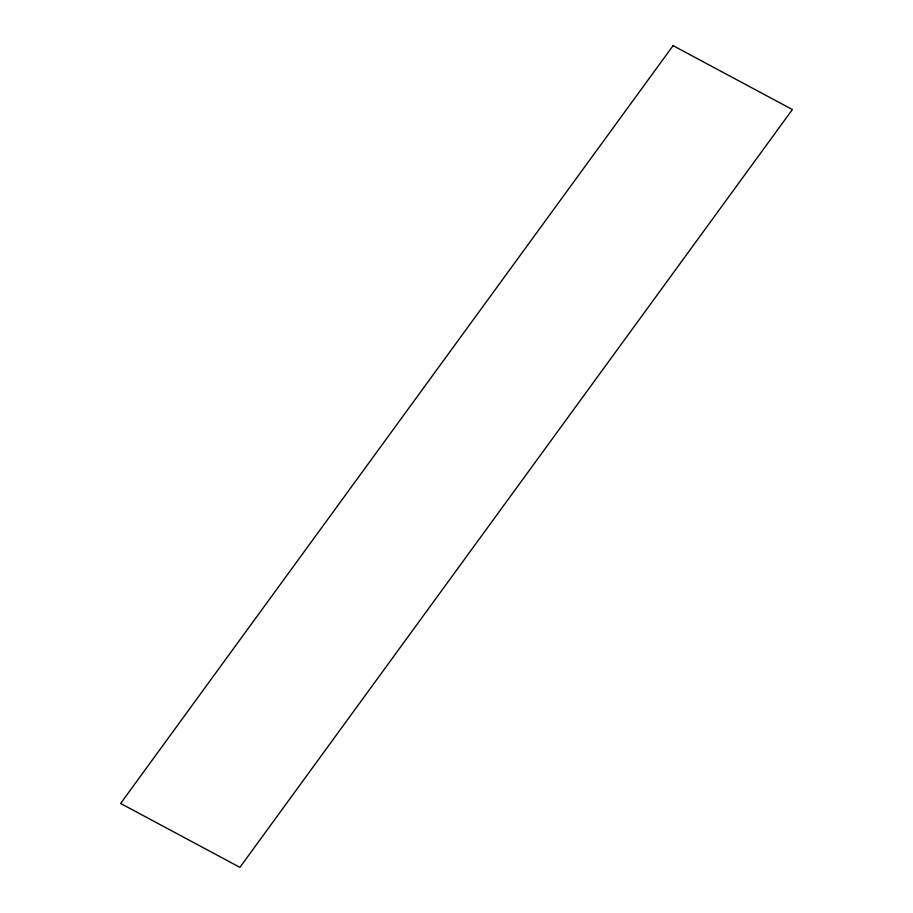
<?xml version="1.0" encoding="UTF-8"?>
<svg xmlns="http://www.w3.org/2000/svg" width="913" height="913" viewBox="0 0 913 913"><rect width="100%" height="100%" fill="white"/><g stroke="black" fill="none" stroke-linecap="round" stroke-linejoin="round"><path stroke-width="1.37" d="M673.086 45.65L120.619 803.463L239.914 867.35L792.381 109.537L673.086 45.65"/></g></svg>
